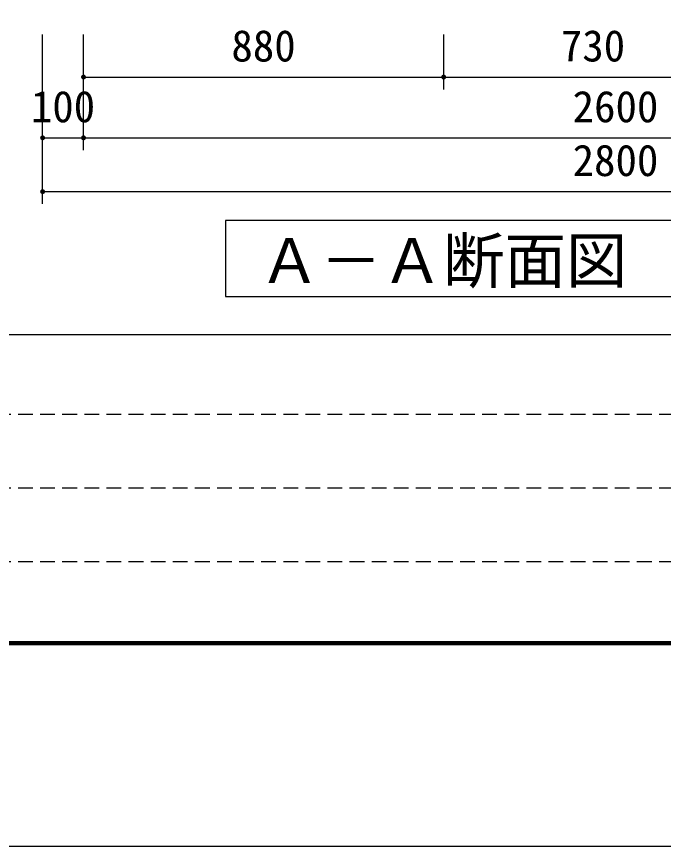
# Model space of a CAD drawing. Units: millimetres, scale not verified. Extents: x -11715 to 8910, y -9164 to 6308.
# Drawn here: x -6118 to -4537, y -6308 to -4279 of the extents above; entities that cross this region are included whole.
import ezdxf
from ezdxf.enums import TextEntityAlignment as Align

# ---------------------------------------------------------------- set-up
doc = ezdxf.new("R2010")
doc.units = ezdxf.units.MM
doc.header["$LTSCALE"] = 30
doc.linetypes.add('DASHED1', pattern=[1.8, 1.2, -0.6])
for name, color, linetype, lineweight in [('0-0_製作', 5, 'Continuous', 25), ('0-1_機器', 2, 'Continuous', 25), ('0-F_図面枠', 7, 'Continuous', 25), ('1-0_Axis_waku', 7, 'Continuous', 25)]:
    doc.layers.add(name, color=color, linetype=linetype, lineweight=lineweight)
doc.styles.add('ＭＳ ゴシック', font='')
doc.styles.get('ＭＳ ゴシック').set_extended_font_data('MS Gothic')

msp = doc.modelspace()

# ---------------------------------------------------------------- linework, layer by layer
at = {"layer": '0-0_製作', "color": 2}
for p, q in [((-6054.17, -4605.48), (-6054.17, -4323.26)), ((-5954.17, -4456.93), (-5954.17, -4323.26)), ((-5954.17, -4605.48), (-5954.17, -4323.26)), ((-5074.17, -4456.93), (-5074.17, -4323.26)), ((-6054.17, -4736.99), (-6054.17, -4575.48))]:
    msp.add_line(p, q, dxfattribs=at)
at = {"layer": '0-0_製作'}
for points in [[(-5957.7, -4422.08), (-5954.17, -4420.93), (-5954.17, -4426.93)], [(-5957.06, -4421.68), (-5954.17, -4420.93), (-5957.7, -4422.08)], [(-5956.38, -4421.35), (-5954.17, -4420.93), (-5957.06, -4421.68)], [(-5955.66, -4421.12), (-5954.17, -4420.93), (-5956.38, -4421.35)], [(-5954.92, -4420.98), (-5954.17, -4420.93), (-5955.66, -4421.12)], [(-5954.17, -4420.93), (-5948.17, -4426.93), (-5954.17, -4426.93)], [(-5953.79, -4420.95), (-5948.17, -4426.93), (-5954.17, -4420.93)], [(-5953.05, -4421.04), (-5948.17, -4426.93), (-5953.79, -4420.95)], [(-5952.32, -4421.23), (-5948.17, -4426.93), (-5953.05, -4421.04)], [(-5952.32, -4421.23), (-5948.22, -4426.18), (-5948.17, -4426.93)], [(-5951.62, -4421.5), (-5948.22, -4426.18), (-5952.32, -4421.23)], [(-5951.62, -4421.5), (-5948.36, -4425.44), (-5948.22, -4426.18)], [(-5950.96, -4421.87), (-5948.36, -4425.44), (-5951.62, -4421.5)], [(-5950.96, -4421.87), (-5948.59, -4424.72), (-5948.36, -4425.44)], [(-5950.35, -4422.31), (-5948.59, -4424.72), (-5950.96, -4421.87)], [(-5077.7, -4422.08), (-5074.17, -4420.93), (-5074.17, -4426.93)], [(-5077.06, -4421.68), (-5074.17, -4420.93), (-5077.7, -4422.08)], [(-5076.38, -4421.35), (-5074.17, -4420.93), (-5077.06, -4421.68)], [(-5075.66, -4421.12), (-5074.17, -4420.93), (-5076.38, -4421.35)], [(-5074.92, -4420.98), (-5074.17, -4420.93), (-5075.66, -4421.12)], [(-5074.17, -4420.93), (-5068.17, -4426.93), (-5074.17, -4426.93)], [(-5073.79, -4420.95), (-5068.17, -4426.93), (-5074.17, -4420.93)], [(-5073.05, -4421.04), (-5068.17, -4426.93), (-5073.79, -4420.95)], [(-5073.05, -4421.04), (-5068.22, -4426.18), (-5068.17, -4426.93)], [(-5072.32, -4421.23), (-5068.22, -4426.18), (-5073.05, -4421.04)], [(-5072.32, -4421.23), (-5068.36, -4425.44), (-5068.22, -4426.18)], [(-5071.62, -4421.5), (-5068.36, -4425.44), (-5072.32, -4421.23)], [(-5071.62, -4421.5), (-5068.59, -4424.72), (-5068.36, -4425.44)], [(-5070.96, -4421.87), (-5068.59, -4424.72), (-5071.62, -4421.5)], [(-5070.96, -4421.87), (-5068.91, -4424.04), (-5068.59, -4424.72)], [(-5070.35, -4422.31), (-5068.91, -4424.04), (-5070.96, -4421.87)], [(-5960.16, -4426.56), (-5954.17, -4426.93), (-5960.17, -4426.93)], [(-5960.17, -4426.93), (-5956.02, -4432.64), (-5960.12, -4427.69)], [(-5960.17, -4426.93), (-5955.29, -4432.83), (-5956.02, -4432.64)], [(-5954.17, -4426.93), (-5955.29, -4432.83), (-5960.17, -4426.93)], [(-5960.06, -4425.81), (-5954.17, -4426.93), (-5960.16, -4426.56)], [(-5960.12, -4427.69), (-5956.72, -4432.36), (-5959.98, -4428.43)], [(-5960.12, -4427.69), (-5956.02, -4432.64), (-5956.72, -4432.36)], [(-5959.88, -4425.08), (-5954.17, -4426.93), (-5960.06, -4425.81)], [(-5959.98, -4428.43), (-5957.38, -4432), (-5959.75, -4429.14)], [(-5959.98, -4428.43), (-5956.72, -4432.36), (-5957.38, -4432)], [(-5959.6, -4424.38), (-5954.17, -4426.93), (-5959.88, -4425.08)], [(-5959.75, -4429.14), (-5957.99, -4431.56), (-5959.43, -4429.82)], [(-5959.75, -4429.14), (-5957.38, -4432), (-5957.99, -4431.56)], [(-5959.24, -4423.72), (-5954.17, -4426.93), (-5959.6, -4424.38)], [(-5959.43, -4429.82), (-5958.54, -4431.04), (-5959.02, -4430.46)], [(-5959.43, -4429.82), (-5957.99, -4431.56), (-5958.54, -4431.04)], [(-5958.79, -4423.11), (-5954.17, -4426.93), (-5959.24, -4423.72)], [(-5958.28, -4422.56), (-5954.17, -4426.93), (-5958.79, -4423.11)], [(-5957.7, -4422.08), (-5954.17, -4426.93), (-5958.28, -4422.56)], [(-5954.17, -4426.93), (-5954.55, -4432.92), (-5955.29, -4432.83)], [(-5954.17, -4426.93), (-5954.17, -4432.93), (-5954.55, -4432.92)], [(-5954.17, -4426.93), (-5953.42, -4432.89), (-5954.17, -4432.93)], [(-5954.17, -4426.93), (-5952.68, -4432.74), (-5953.42, -4432.89)], [(-5954.17, -4426.93), (-5951.96, -4432.51), (-5952.68, -4432.74)], [(-5954.17, -4426.93), (-5951.28, -4432.19), (-5951.96, -4432.51)], [(-5954.17, -4426.93), (-5950.64, -4431.79), (-5951.28, -4432.19)], [(-5954.17, -4426.93), (-5950.06, -4431.31), (-5950.64, -4431.79)], [(-5948.17, -4426.93), (-5950.06, -4431.31), (-5954.17, -4426.93)], [(-5950.35, -4422.31), (-5948.91, -4424.04), (-5948.59, -4424.72)], [(-5949.8, -4422.83), (-5948.91, -4424.04), (-5950.35, -4422.31)], [(-5948.17, -4426.93), (-5949.55, -4430.76), (-5950.06, -4431.31)], [(-5949.8, -4422.83), (-5949.32, -4423.41), (-5948.91, -4424.04)], [(-5948.17, -4426.93), (-5949.1, -4430.15), (-5949.55, -4430.76)], [(-5948.17, -4426.93), (-5948.74, -4429.49), (-5949.1, -4430.15)], [(-5948.17, -4426.93), (-5948.46, -4428.79), (-5948.74, -4429.49)], [(-5948.17, -4426.93), (-5948.28, -4428.06), (-5948.46, -4428.79)], [(-5948.17, -4426.93), (-5948.18, -4427.31), (-5948.28, -4428.06)], [(-5080.16, -4426.56), (-5074.17, -4426.93), (-5080.17, -4426.93)], [(-5080.17, -4426.93), (-5075.3, -4432.83), (-5080.12, -4427.69)], [(-5080.17, -4426.93), (-5074.55, -4432.92), (-5075.3, -4432.83)], [(-5074.17, -4426.93), (-5074.55, -4432.92), (-5080.17, -4426.93)], [(-5080.06, -4425.81), (-5074.17, -4426.93), (-5080.16, -4426.56)], [(-5080.12, -4427.69), (-5076.03, -4432.64), (-5079.98, -4428.43)], [(-5080.12, -4427.69), (-5075.3, -4432.83), (-5076.03, -4432.64)], [(-5079.88, -4425.08), (-5074.17, -4426.93), (-5080.06, -4425.81)], [(-5079.98, -4428.43), (-5076.73, -4432.36), (-5079.75, -4429.14)], [(-5079.98, -4428.43), (-5076.03, -4432.64), (-5076.73, -4432.36)], [(-5079.6, -4424.38), (-5074.17, -4426.93), (-5079.88, -4425.08)], [(-5079.75, -4429.14), (-5077.39, -4432), (-5079.43, -4429.82)], [(-5079.75, -4429.14), (-5076.73, -4432.36), (-5077.39, -4432)], [(-5079.24, -4423.72), (-5074.17, -4426.93), (-5079.6, -4424.38)], [(-5079.43, -4429.82), (-5078, -4431.56), (-5079.03, -4430.46)], [(-5079.43, -4429.82), (-5077.39, -4432), (-5078, -4431.56)], [(-5078.79, -4423.11), (-5074.17, -4426.93), (-5079.24, -4423.72)], [(-5079.03, -4430.46), (-5078, -4431.56), (-5078.54, -4431.04)], [(-5078.28, -4422.56), (-5074.17, -4426.93), (-5078.79, -4423.11)], [(-5077.7, -4422.08), (-5074.17, -4426.93), (-5078.28, -4422.56)], [(-5074.17, -4426.93), (-5074.17, -4432.93), (-5074.55, -4432.92)], [(-5074.17, -4426.93), (-5073.42, -4432.89), (-5074.17, -4432.93)], [(-5074.17, -4426.93), (-5072.68, -4432.74), (-5073.42, -4432.89)], [(-5074.17, -4426.93), (-5071.96, -4432.51), (-5072.68, -4432.74)], [(-5074.17, -4426.93), (-5071.28, -4432.19), (-5071.96, -4432.51)], [(-5074.17, -4426.93), (-5070.64, -4431.79), (-5071.28, -4432.19)], [(-5074.17, -4426.93), (-5070.06, -4431.31), (-5070.64, -4431.79)], [(-5068.17, -4426.93), (-5070.06, -4431.31), (-5074.17, -4426.93)], [(-5070.35, -4422.31), (-5069.32, -4423.41), (-5068.91, -4424.04)], [(-5069.8, -4422.83), (-5069.32, -4423.41), (-5070.35, -4422.31)], [(-5068.17, -4426.93), (-5069.55, -4430.76), (-5070.06, -4431.31)], [(-5068.17, -4426.93), (-5069.11, -4430.15), (-5069.55, -4430.76)], [(-5068.17, -4426.93), (-5068.74, -4429.49), (-5069.11, -4430.15)], [(-5068.17, -4426.93), (-5068.46, -4428.79), (-5068.74, -4429.49)], [(-5068.17, -4426.93), (-5068.28, -4428.06), (-5068.46, -4428.79)], [(-5068.17, -4426.93), (-5068.18, -4427.31), (-5068.28, -4428.06)], [(-6060.16, -4575.1), (-6054.17, -4575.48), (-6060.17, -4575.48)], [(-6060.17, -4575.48), (-6056.03, -4581.19), (-6060.12, -4576.23)], [(-6060.17, -4575.48), (-6055.3, -4581.37), (-6056.03, -4581.19)], [(-6054.17, -4575.48), (-6055.3, -4581.37), (-6060.17, -4575.48)], [(-6060.07, -4574.36), (-6054.17, -4575.48), (-6060.16, -4575.1)], [(-6060.12, -4576.23), (-6056.73, -4580.91), (-6059.98, -4576.97)], [(-6060.12, -4576.23), (-6056.03, -4581.19), (-6056.73, -4580.91)], [(-6059.88, -4573.63), (-6054.17, -4575.48), (-6060.07, -4574.36)], [(-6059.98, -4576.97), (-6057.39, -4580.55), (-6059.75, -4577.69)], [(-6059.98, -4576.97), (-6056.73, -4580.91), (-6057.39, -4580.55)], [(-6059.6, -4572.93), (-6054.17, -4575.48), (-6059.88, -4573.63)], [(-6059.75, -4577.69), (-6058, -4580.1), (-6059.43, -4578.37)], [(-6059.75, -4577.69), (-6057.39, -4580.55), (-6058, -4580.1)], [(-6059.24, -4572.27), (-6054.17, -4575.48), (-6059.6, -4572.93)], [(-6059.43, -4578.37), (-6058.55, -4579.59), (-6059.03, -4579.01)], [(-6059.43, -4578.37), (-6058, -4580.1), (-6058.55, -4579.59)], [(-6058.8, -4571.66), (-6054.17, -4575.48), (-6059.24, -4572.27)], [(-6058.28, -4571.11), (-6054.17, -4575.48), (-6058.8, -4571.66)], [(-6057.7, -4570.63), (-6054.17, -4575.48), (-6058.28, -4571.11)], [(-6057.7, -4570.63), (-6054.17, -4569.48), (-6054.17, -4575.48)], [(-6057.06, -4570.22), (-6054.17, -4569.48), (-6057.7, -4570.63)], [(-6056.38, -4569.9), (-6054.17, -4569.48), (-6057.06, -4570.22)], [(-6055.66, -4569.67), (-6054.17, -4569.48), (-6056.38, -4569.9)], [(-6054.92, -4569.53), (-6054.17, -4569.48), (-6055.66, -4569.67)], [(-6054.17, -4575.48), (-6054.55, -4581.47), (-6055.3, -4581.37)], [(-6054.17, -4575.48), (-6054.17, -4581.48), (-6054.55, -4581.47)], [(-6054.17, -4569.48), (-6048.17, -4575.48), (-6054.17, -4575.48)], [(-6053.8, -4569.49), (-6048.17, -4575.48), (-6054.17, -4569.48)], [(-6054.17, -4575.48), (-6053.42, -4581.43), (-6054.17, -4581.48)], [(-6054.17, -4575.48), (-6052.68, -4581.29), (-6053.42, -4581.43)], [(-6054.17, -4575.48), (-6051.96, -4581.06), (-6052.68, -4581.29)], [(-6054.17, -4575.48), (-6051.28, -4580.74), (-6051.96, -4581.06)], [(-6054.17, -4575.48), (-6050.65, -4580.33), (-6051.28, -4580.74)], [(-6054.17, -4575.48), (-6050.06, -4579.85), (-6050.65, -4580.33)], [(-6048.17, -4575.48), (-6050.06, -4579.85), (-6054.17, -4575.48)], [(-6053.05, -4569.59), (-6048.17, -4575.48), (-6053.8, -4569.49)], [(-6052.32, -4569.77), (-6048.17, -4575.48), (-6053.05, -4569.59)], [(-6052.32, -4569.77), (-6048.22, -4574.73), (-6048.17, -4575.48)], [(-6051.62, -4570.05), (-6048.22, -4574.73), (-6052.32, -4569.77)], [(-6051.62, -4570.05), (-6048.36, -4573.99), (-6048.22, -4574.73)], [(-6050.96, -4570.41), (-6048.36, -4573.99), (-6051.62, -4570.05)], [(-6050.96, -4570.41), (-6048.59, -4573.27), (-6048.36, -4573.99)], [(-6050.35, -4570.86), (-6048.59, -4573.27), (-6050.96, -4570.41)], [(-6050.35, -4570.86), (-6048.91, -4572.59), (-6048.59, -4573.27)], [(-6049.8, -4571.37), (-6048.91, -4572.59), (-6050.35, -4570.86)], [(-6048.17, -4575.48), (-6049.55, -4579.3), (-6050.06, -4579.85)], [(-6049.8, -4571.37), (-6049.32, -4571.95), (-6048.91, -4572.59)], [(-6048.17, -4575.48), (-6049.11, -4578.7), (-6049.55, -4579.3)], [(-6048.17, -4575.48), (-6048.74, -4578.03), (-6049.11, -4578.7)], [(-6048.17, -4575.48), (-6048.47, -4577.33), (-6048.74, -4578.03)], [(-6048.17, -4575.48), (-6048.28, -4576.6), (-6048.47, -4577.33)], [(-6048.17, -4575.48), (-6048.18, -4575.86), (-6048.28, -4576.6)], [(-5960.16, -4575.1), (-5954.17, -4575.48), (-5960.17, -4575.48)], [(-5960.17, -4575.48), (-5956.02, -4581.19), (-5960.12, -4576.23)], [(-5960.17, -4575.48), (-5955.29, -4581.37), (-5956.02, -4581.19)], [(-5954.17, -4575.48), (-5955.29, -4581.37), (-5960.17, -4575.48)], [(-5960.06, -4574.36), (-5954.17, -4575.48), (-5960.16, -4575.1)], [(-5960.12, -4576.23), (-5956.72, -4580.91), (-5959.98, -4576.97)], [(-5960.12, -4576.23), (-5956.02, -4581.19), (-5956.72, -4580.91)], [(-5959.88, -4573.63), (-5954.17, -4575.48), (-5960.06, -4574.36)], [(-5959.98, -4576.97), (-5957.38, -4580.55), (-5959.75, -4577.69)], [(-5959.98, -4576.97), (-5956.72, -4580.91), (-5957.38, -4580.55)], [(-5959.6, -4572.93), (-5954.17, -4575.48), (-5959.88, -4573.63)], [(-5959.75, -4577.69), (-5957.99, -4580.1), (-5959.43, -4578.37)], [(-5959.75, -4577.69), (-5957.38, -4580.55), (-5957.99, -4580.1)], [(-5959.24, -4572.27), (-5954.17, -4575.48), (-5959.6, -4572.93)], [(-5959.43, -4578.37), (-5958.54, -4579.59), (-5959.02, -4579.01)], [(-5959.43, -4578.37), (-5957.99, -4580.1), (-5958.54, -4579.59)], [(-5958.79, -4571.66), (-5954.17, -4575.48), (-5959.24, -4572.27)], [(-5958.28, -4571.11), (-5954.17, -4575.48), (-5958.79, -4571.66)], [(-5957.7, -4570.63), (-5954.17, -4575.48), (-5958.28, -4571.11)], [(-5957.7, -4570.63), (-5954.17, -4569.48), (-5954.17, -4575.48)], [(-5957.06, -4570.22), (-5954.17, -4569.48), (-5957.7, -4570.63)], [(-5956.38, -4569.9), (-5954.17, -4569.48), (-5957.06, -4570.22)], [(-5955.66, -4569.67), (-5954.17, -4569.48), (-5956.38, -4569.9)], [(-5954.92, -4569.53), (-5954.17, -4569.48), (-5955.66, -4569.67)], [(-5954.17, -4575.48), (-5954.55, -4581.47), (-5955.29, -4581.37)], [(-5954.17, -4575.48), (-5954.17, -4581.48), (-5954.55, -4581.47)], [(-5954.17, -4569.48), (-5948.17, -4575.48), (-5954.17, -4575.48)], [(-5953.79, -4569.49), (-5948.17, -4575.48), (-5954.17, -4569.48)], [(-5954.17, -4575.48), (-5953.42, -4581.43), (-5954.17, -4581.48)], [(-5954.17, -4575.48), (-5952.68, -4581.29), (-5953.42, -4581.43)], [(-5954.17, -4575.48), (-5951.96, -4581.06), (-5952.68, -4581.29)], [(-5954.17, -4575.48), (-5951.28, -4580.74), (-5951.96, -4581.06)], [(-5954.17, -4575.48), (-5950.64, -4580.33), (-5951.28, -4580.74)], [(-5954.17, -4575.48), (-5950.06, -4579.85), (-5950.64, -4580.33)], [(-5948.17, -4575.48), (-5950.06, -4579.85), (-5954.17, -4575.48)], [(-5953.05, -4569.59), (-5948.17, -4575.48), (-5953.79, -4569.49)], [(-5952.32, -4569.77), (-5948.17, -4575.48), (-5953.05, -4569.59)], [(-5952.32, -4569.77), (-5948.22, -4574.73), (-5948.17, -4575.48)], [(-5951.62, -4570.05), (-5948.22, -4574.73), (-5952.32, -4569.77)], [(-5951.62, -4570.05), (-5948.36, -4573.99), (-5948.22, -4574.73)], [(-5950.96, -4570.41), (-5948.36, -4573.99), (-5951.62, -4570.05)], [(-5950.96, -4570.41), (-5948.59, -4573.27), (-5948.36, -4573.99)], [(-5950.35, -4570.86), (-5948.59, -4573.27), (-5950.96, -4570.41)], [(-5950.35, -4570.86), (-5948.91, -4572.59), (-5948.59, -4573.27)], [(-5949.8, -4571.37), (-5948.91, -4572.59), (-5950.35, -4570.86)], [(-5948.17, -4575.48), (-5949.55, -4579.3), (-5950.06, -4579.85)], [(-5949.8, -4571.37), (-5949.32, -4571.95), (-5948.91, -4572.59)], [(-5948.17, -4575.48), (-5949.1, -4578.7), (-5949.55, -4579.3)], [(-5948.17, -4575.48), (-5948.74, -4578.03), (-5949.1, -4578.7)], [(-5948.17, -4575.48), (-5948.46, -4577.33), (-5948.74, -4578.03)], [(-5948.17, -4575.48), (-5948.28, -4576.6), (-5948.46, -4577.33)], [(-5948.17, -4575.48), (-5948.18, -4575.86), (-5948.28, -4576.6)], [(-6060.07, -4705.86), (-6054.17, -4706.99), (-6060.16, -4706.61)], [(-6059.88, -4705.13), (-6054.17, -4706.99), (-6060.07, -4705.86)], [(-6059.6, -4704.43), (-6054.17, -4706.99), (-6059.88, -4705.13)], [(-6059.24, -4703.77), (-6054.17, -4706.99), (-6059.6, -4704.43)], [(-6058.8, -4703.16), (-6054.17, -4706.99), (-6059.24, -4703.77)], [(-6058.28, -4702.61), (-6054.17, -4706.99), (-6058.8, -4703.16)], [(-6057.7, -4702.13), (-6054.17, -4706.99), (-6058.28, -4702.61)], [(-6057.7, -4702.13), (-6054.17, -4700.99), (-6054.17, -4706.99)], [(-6057.06, -4701.73), (-6054.17, -4700.99), (-6057.7, -4702.13)], [(-6056.38, -4701.41), (-6054.17, -4700.99), (-6057.06, -4701.73)], [(-6055.66, -4701.17), (-6054.17, -4700.99), (-6056.38, -4701.41)], [(-6054.92, -4701.03), (-6054.17, -4700.99), (-6055.66, -4701.17)], [(-6054.17, -4700.99), (-6048.17, -4706.99), (-6054.17, -4706.99)], [(-6053.8, -4701), (-6048.17, -4706.99), (-6054.17, -4700.99)], [(-6053.05, -4701.09), (-6048.17, -4706.99), (-6053.8, -4701)], [(-6052.32, -4701.28), (-6048.17, -4706.99), (-6053.05, -4701.09)], [(-6052.32, -4701.28), (-6048.22, -4706.23), (-6048.17, -4706.99)], [(-6051.62, -4701.56), (-6048.22, -4706.23), (-6052.32, -4701.28)], [(-6051.62, -4701.56), (-6048.36, -4705.49), (-6048.22, -4706.23)], [(-6050.96, -4701.92), (-6048.36, -4705.49), (-6051.62, -4701.56)], [(-6050.96, -4701.92), (-6048.59, -4704.78), (-6048.36, -4705.49)], [(-6050.35, -4702.36), (-6048.59, -4704.78), (-6050.96, -4701.92)], [(-6050.35, -4702.36), (-6048.91, -4704.1), (-6048.59, -4704.78)], [(-6049.8, -4702.88), (-6048.91, -4704.1), (-6050.35, -4702.36)], [(-6049.8, -4702.88), (-6049.32, -4703.46), (-6048.91, -4704.1)], [(-6060.16, -4706.61), (-6054.17, -4706.99), (-6060.17, -4706.99)], [(-6060.17, -4706.99), (-6056.03, -4712.69), (-6060.12, -4707.74)], [(-6060.17, -4706.99), (-6055.3, -4712.88), (-6056.03, -4712.69)], [(-6054.17, -4706.99), (-6055.3, -4712.88), (-6060.17, -4706.99)], [(-6060.12, -4707.74), (-6056.73, -4712.42), (-6059.98, -4708.48)], [(-6060.12, -4707.74), (-6056.03, -4712.69), (-6056.73, -4712.42)], [(-6059.98, -4708.48), (-6057.39, -4712.05), (-6059.75, -4709.19)], [(-6059.98, -4708.48), (-6056.73, -4712.42), (-6057.39, -4712.05)], [(-6059.75, -4709.19), (-6058, -4711.61), (-6059.43, -4709.88)], [(-6059.75, -4709.19), (-6057.39, -4712.05), (-6058, -4711.61)], [(-6059.43, -4709.88), (-6058.55, -4711.09), (-6059.03, -4710.51)], [(-6059.43, -4709.88), (-6058, -4711.61), (-6058.55, -4711.09)], [(-6054.17, -4706.99), (-6054.55, -4712.97), (-6055.3, -4712.88)], [(-6054.17, -4706.99), (-6054.17, -4712.99), (-6054.55, -4712.97)], [(-6054.17, -4706.99), (-6053.42, -4712.94), (-6054.17, -4712.99)], [(-6054.17, -4706.99), (-6052.68, -4712.8), (-6053.42, -4712.94)], [(-6054.17, -4706.99), (-6051.96, -4712.56), (-6052.68, -4712.8)], [(-6054.17, -4706.99), (-6051.28, -4712.24), (-6051.96, -4712.56)], [(-6054.17, -4706.99), (-6050.65, -4711.84), (-6051.28, -4712.24)], [(-6054.17, -4706.99), (-6050.06, -4711.36), (-6050.65, -4711.84)], [(-6048.17, -4706.99), (-6050.06, -4711.36), (-6054.17, -4706.99)], [(-6048.17, -4706.99), (-6049.55, -4710.81), (-6050.06, -4711.36)], [(-6048.17, -4706.99), (-6049.11, -4710.2), (-6049.55, -4710.81)], [(-6048.17, -4706.99), (-6048.74, -4709.54), (-6049.11, -4710.2)], [(-6048.17, -4706.99), (-6048.47, -4708.84), (-6048.74, -4709.54)], [(-6048.17, -4706.99), (-6048.28, -4708.11), (-6048.47, -4708.84)], [(-6048.17, -4706.99), (-6048.18, -4707.36), (-6048.28, -4708.11)]]:
    msp.add_solid(points, dxfattribs=at)
at = {"layer": '0-1_機器'}
for p, q in [((-5954.17, -4426.93), (-5074.17, -4426.93)), ((-5074.17, -4426.93), (-4344.17, -4426.93)), ((-6054.17, -4575.48), (-5954.17, -4575.48)), ((-5954.17, -4575.48), (-3354.17, -4575.48)), ((-6054.17, -4706.99), (-3254.17, -4706.99))]:
    msp.add_line(p, q, dxfattribs=at)
at = {"layer": '0-1_機器', "color": 3}
msp.add_lwpolyline([(-3577.74, -4963.44), (-3577.74, -4777.13), (-5607.07, -4777.13), (-5607.07, -4963.44)], close=True, dxfattribs=at)
at = {"layer": '0-F_図面枠'}
msp.add_lwpolyline([(-8910, -6307.5), (-8910, 6307.5), (8910, 6307.5), (8910, -6307.5)], close=True, dxfattribs=at)
at = {"layer": '1-0_Axis_waku'}
for p, q in [((-7770, -5056.5), (8400, -5056.5)), ((8408.4, -5814.9), (-7778.4, -5814.9)), ((8407.8, -5814.3), (-7777.8, -5814.3)), ((8407.2, -5813.7), (-7777.2, -5813.7)), ((8406.6, -5813.1), (-7776.6, -5813.1)), ((8406, -5812.5), (-7776, -5812.5)), ((8405.4, -5811.9), (-7775.4, -5811.9)), ((8404.8, -5811.3), (-7774.8, -5811.3)), ((8404.2, -5810.7), (-7774.2, -5810.7)), ((8403.6, -5810.1), (-7773.6, -5810.1)), ((8403, -5809.5), (-7773, -5809.5)), ((8402.4, -5808.9), (-7772.4, -5808.9)), ((8401.8, -5808.3), (-7771.8, -5808.3)), ((8401.2, -5807.7), (-7771.2, -5807.7)), ((8400.6, -5807.1), (-7770.6, -5807.1)), ((-7770, -5806.5), (8400, -5806.5))]:
    msp.add_line(p, q, dxfattribs=at)
at = {"layer": '1-0_Axis_waku', "linetype": 'DASHED1'}
for p, q in [((240, -5251.5), (-7770, -5251.5)), ((240, -5431.5), (-7770, -5431.5)), ((240, -5611.5), (-7770, -5611.5))]:
    msp.add_line(p, q, dxfattribs=at)

# ---------------------------------------------------------------- texts
at = {"layer": '0-1_機器', "color": 4, "style": 'ＭＳ ゴシック'}
for s, height, p in [('880', 76.98, (-5592.92, -4411.93)), ('730', 76.98, (-4787.92, -4411.93)), ('100', 76.98, (-6082.92, -4560.48)), ('2600', 76.98, (-4759.17, -4560.48)), ('2800', 76.98, (-4759.17, -4691.99)), ('Ａ－Ａ断面図', 110, (-5525.82, -4963.41))]:
    msp.add_text(s, height=height, dxfattribs=at).set_placement(p, align=Align.BOTTOM_LEFT)

doc.saveas('drawing.dxf')
